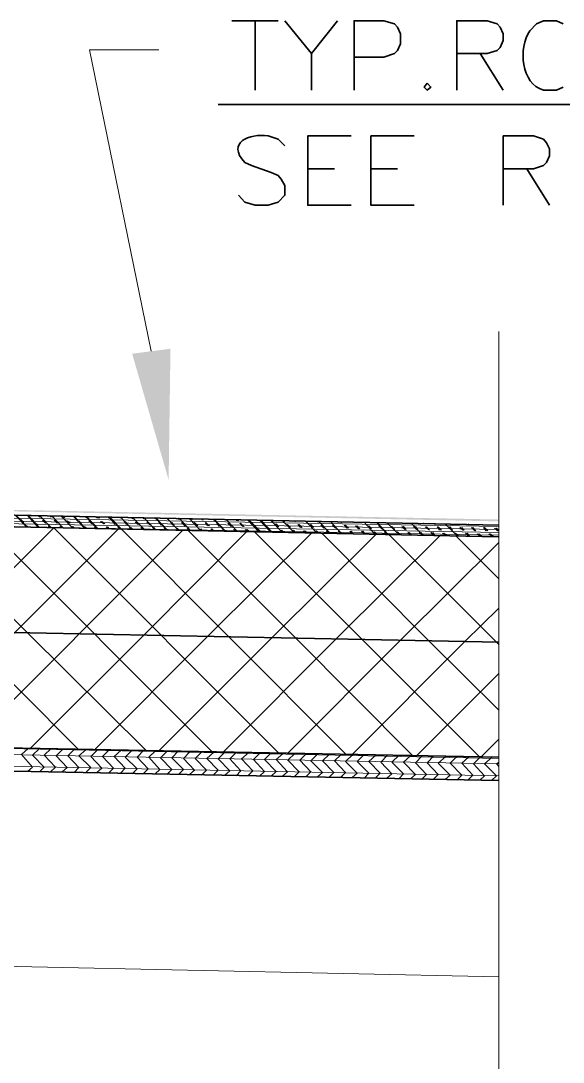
# Model space of a CAD drawing. Header units: inches. Extents: x 5 to 516, y -193 to 129.
# Drawn here: x 173.37 to 176.29, y -47.6 to -41.99 of the extents above; entities that cross this region are included whole.
import ezdxf

# ---------------------------------------------------------------- set-up
doc = ezdxf.new("R2010")
doc.units = ezdxf.units.IN
doc.header["$MEASUREMENT"] = 0
doc.linetypes.add('PDF_IMPORT', pattern=[1, 0.8, -0.2])
doc.layers.add('PDF3_Geometry', color=7, linetype='Continuous')
doc.layers.add('PDF3_Solid Fills', color=7, linetype='Continuous')

msp = doc.modelspace()

# ---------------------------------------------------------------- hatches: boundary and pattern name
at = {"layer": 'PDF3_Solid Fills', "transparency": 33554559}
msp.add_hatch(color=256, dxfattribs=at).paths.add_polyline_path([(175.944017, -44.6893171), (175.944017, -44.6793177), (171.2476514, -44.5859942), (171.2476514, -44.5926566)])

# ---------------------------------------------------------------- linework, layer by layer
at = {"layer": 'PDF3_Geometry', "lineweight": 35}
for points in [[(174.5041137, -41.9928279), (174.7540977, -41.9928279)], [(174.6307739, -41.9928279), (174.6307739, -42.3661373)], [(174.7907571, -41.9928279), (174.9340812, -42.1694833), (174.9340812, -42.3661373)], [(175.0740777, -41.9928279), (174.9340867, -42.1694833)], [(175.1640649, -42.3661357), (175.1640649, -41.9928263), (175.3240546, -41.9928263), (175.3807176, -42.0094919), (175.3973832, -42.0261575), (175.4140488, -42.0628218), (175.4140488, -42.1161517), (175.3973832, -42.152816), (175.3807176, -42.1694816), (175.3240546, -42.1894804), (175.1640649, -42.1894804)], [(175.7173605, -42.3661357), (175.7173605, -41.9928263), (175.8806834, -41.9928263), (175.9340133, -42.0094919), (175.9506789, -42.0261575), (175.9673445, -42.0628218), (175.9673445, -42.0994861), (175.9506789, -42.1361504), (175.9340133, -42.152816), (175.8806834, -42.1694816), (175.7173605, -42.1694816)], [(176.2906653, -42.0094935), (176.2540009, -41.9928279), (176.1840054, -41.9928279), (176.1473411, -42.0094935), (176.1106768, -42.0461578)], [(175.8440207, -42.1694795), (175.9673461, -42.3661335)], [(176.1840054, -42.3661373), (176.2540009, -42.3661373), (176.2906653, -42.3494717)], [(174.4307813, -42.4427977), (179.2504724, -42.4427977)], [(174.7907571, -42.6661178), (174.7540928, -42.6294535), (174.7007629, -42.6127879)], [(175.1473993, -42.9860978), (174.9140809, -42.9860978), (174.9140809, -42.6127884), (175.1473993, -42.6127884)], [(175.487384, -42.9860978), (175.2540656, -42.9860978), (175.2540656, -42.6127884), (175.487384, -42.6127884)], [(175.9673445, -42.9860978), (175.9673445, -42.6127884), (176.1306674, -42.6127884), (176.1839973, -42.629454), (176.2006629, -42.6494528), (176.2173285, -42.682784), (176.2173285, -42.7194483), (176.2006629, -42.7561126), (176.1839973, -42.7727782), (176.1306674, -42.7894438), (175.9673445, -42.7894438)], [(174.5741043, -42.756112), (174.6107686, -42.7727776), (174.7174285, -42.809442), (174.7540928, -42.8261076), (174.7707584, -42.8461063), (174.7907571, -42.8794375), (174.7907571, -42.9327674), (174.7540928, -42.9694317), (174.7007629, -42.9860973), (174.6307673, -42.9860973), (174.5741043, -42.9694317), (174.5407731, -42.9327674)], [(174.9140809, -42.7894416), (175.057405, -42.7894416)], [(175.2540656, -42.7894416), (175.3973897, -42.7894416)], [(176.0940047, -42.7894416), (176.2173301, -42.9860957)], [(175.944017, -44.709315), (171.2476514, -44.6126545)], [(175.9406806, -44.7726451), (171.247648, -44.6759846)], [(175.944017, -45.3392795), (171.2476514, -45.2459521)], [(175.944017, -45.9592349), (170.9976674, -45.8659075), (170.9943345, -45.9892329), (175.944017, -46.0858934)]]:
    msp.add_lwpolyline(points, dxfattribs=at)
at = {"layer": 'PDF3_Geometry', "lineweight": 15}
for points in [[(174.0708054, -43.7727092), (173.7374935, -42.14948), (174.1108029, -42.14948)], [(175.944017, -43.6660537), (175.944017, -49.0590414)], [(171.6509573, -44.625987), (173.4041782, -44.6559851)], [(175.944017, -44.7159877), (174.1541317, -44.6859897), (171.650959, -44.6426591)], [(175.944017, -44.7326493), (174.1574649, -44.7026512), (171.650959, -44.6593206)], [(175.944017, -44.7493176), (174.1574649, -44.7159864), (171.650959, -44.6726558)], [(173.677493, -45.9159095), (173.0442002, -45.2826167), (172.4642374, -44.6993208)], [(173.3841768, -44.6959831), (173.3675112, -44.6793175)], [(173.4708412, -44.6659896), (173.4608418, -44.6593234)], [(173.4741775, -44.6659896), (173.4675113, -44.6593234)], [(173.5008414, -44.6993194), (173.4841758, -44.6826538)], [(173.5041778, -44.6993194), (173.4875122, -44.6826538)], [(173.5308417, -44.6659896), (173.5241754, -44.6593234)], [(173.5375008, -44.6659896), (173.5275015, -44.6593234)], [(173.5641647, -44.6993194), (173.5474991, -44.6826538)], [(173.5675011, -44.6993194), (173.5508355, -44.6826538)], [(173.5975013, -44.6693192), (173.5908351, -44.662653)], [(173.6041605, -44.6693192), (173.5941612, -44.662653)], [(173.630838, -44.6993194), (173.6141724, -44.685987)], [(173.6341608, -44.6993194), (173.6174952, -44.685987)], [(173.664161, -44.6693192), (173.6574948, -44.662653)], [(173.6941613, -44.7026558), (173.6808288, -44.6859902)], [(173.7208251, -44.6693192), (173.7141589, -44.662653)], [(173.7508254, -44.7026558), (173.7341598, -44.6859902)], [(173.7808256, -44.6726556), (173.7741594, -44.6659893)], [(173.7874848, -44.6726556), (173.7808186, -44.6659893)], [(173.7908212, -44.6726556), (173.784155, -44.6659893)], [(173.8141487, -44.7026558), (173.7974831, -44.6893233)], [(173.8174851, -44.7026558), (173.8008195, -44.6893233)], [(173.8208214, -44.7026558), (173.8041558, -44.6893233)], [(173.8441489, -44.6726556), (173.8374827, -44.6659893)], [(173.8741492, -44.7059854), (173.8608167, -44.6893198)], [(173.9074858, -44.6726556), (173.9008196, -44.6659893)], [(173.914145, -44.6726556), (173.9074788, -44.6693224)], [(173.9374725, -44.7059854), (173.92414, -44.6893198)], [(173.9441452, -44.7059854), (173.9308128, -44.6893198)], [(173.9708091, -44.6759852), (173.9641429, -44.6693189)], [(173.9741455, -44.6759852), (173.9674792, -44.6693189)], [(174.0008094, -44.7059854), (173.9841438, -44.6926529)], [(174.0041457, -44.7059854), (173.9874801, -44.6926529)], [(174.0308096, -44.6759852), (174.0274765, -44.6693189)], [(174.0408052, -44.6759852), (174.0341389, -44.6693189)], [(174.0641327, -44.709315), (174.0474671, -44.6926494)], [(174.0708054, -44.709315), (174.0541398, -44.6926494)], [(174.0941329, -44.6759852), (174.0874667, -44.672652)], [(174.1241332, -44.709315), (174.1108007, -44.6926494)], [(174.1574698, -44.6793215), (174.1541367, -44.6726553), (174.1508035, -44.6726553)], [(174.164129, -44.6793215), (174.1607958, -44.6726553)], [(174.1874565, -44.709315), (174.174124, -44.6926494)], [(174.1941292, -44.709315), (174.1807967, -44.6959825)], [(174.2207931, -44.6793215), (174.2141268, -44.6726553)], [(174.2241295, -44.6793215), (174.2174632, -44.6726553)], [(174.2507933, -44.7126514), (174.2341277, -44.6959858)], [(174.2541297, -44.7126514), (174.2374641, -44.6959858)], [(174.2874528, -44.6793215), (174.2807865, -44.6759884)], [(174.2907891, -44.6793215), (174.2841229, -44.6759884)], [(174.317453, -44.7126514), (174.3007874, -44.6959858)], [(174.3207894, -44.7126514), (174.3041238, -44.6959858)], [(174.3441169, -44.6826511), (174.3407838, -44.6759849)], [(174.3474533, -44.6826511), (174.3441201, -44.6759849)], [(174.3507896, -44.6826511), (174.3474565, -44.6759849)], [(174.3741171, -44.7126514), (174.3607847, -44.6959858)], [(174.3807899, -44.7126514), (174.3641243, -44.6959858)], [(174.3841127, -44.7126514), (174.3674471, -44.6993189)], [(174.4074538, -44.6826511), (174.4007875, -44.679318)], [(174.4374404, -44.7159877), (174.424108, -44.6993222)], [(174.4707771, -44.6826511), (174.4641108, -44.679318)], [(174.4741134, -44.6826511), (174.4674472, -44.679318)], [(174.5007773, -44.7159877), (174.4841117, -44.6993222)], [(174.5041137, -44.7159877), (174.4874481, -44.6993222)], [(174.5307776, -44.6859875), (174.5274444, -44.6793213)], [(174.5374367, -44.6859875), (174.5307705, -44.6793213)], [(174.5407731, -44.6859875), (174.5341069, -44.6793213)], [(174.5641006, -44.7159877), (174.547435, -44.6993222)], [(174.567437, -44.7159877), (174.5507714, -44.6993222)], [(174.5707734, -44.7159877), (174.5541078, -44.7026553)], [(174.7240974, -44.6893171), (174.7207643, -44.6826509)], [(174.7274338, -44.6893171), (174.7241007, -44.6826509)], [(174.7540977, -44.7193173), (174.7374321, -44.7026517)], [(174.7574205, -44.7193173), (174.744088, -44.7026517)], [(174.7874207, -44.6893171), (174.7807545, -44.685984)], [(174.7907571, -44.6893171), (174.787424, -44.685984)], [(174.817421, -44.7226469), (174.8007554, -44.7059813)], [(174.8207573, -44.7226469), (174.8040917, -44.7059813)], [(174.8440848, -44.6893171), (174.8407517, -44.685984)], [(174.8474212, -44.6893171), (174.8440881, -44.685984)], [(174.8507576, -44.6893171), (174.8474245, -44.685984)], [(174.8740851, -44.7226469), (174.8607526, -44.7059813)], [(174.8807578, -44.7226469), (174.8640922, -44.7059813)], [(174.8840806, -44.7226469), (174.867415, -44.7059813)], [(174.9107445, -44.6926535), (174.9074114, -44.6893203)], [(174.9140809, -44.6926535), (174.9107478, -44.6893203)], [(174.9407448, -44.7226469), (174.9274123, -44.7059813)], [(174.9440811, -44.7226469), (174.9307487, -44.7059813)], [(174.970745, -44.6926535), (174.9674119, -44.6893203)], [(174.9740814, -44.6926535), (174.9707483, -44.6893203)], [(175.0307455, -44.6926535), (175.0274124, -44.6893203)], [(175.0374047, -44.6926535), (175.0340716, -44.6893203)], [(175.0940688, -44.6959831), (175.0907357, -44.6926499)], [(175.0974052, -44.6959831), (175.0940721, -44.6926499)], [(175.1007416, -44.6959831), (175.1007416, -44.6926499)], [(175.1574057, -44.6959831), (175.1540726, -44.6926499)], [(175.1607285, -44.6959831), (175.1573954, -44.6926499)], [(175.1640649, -44.6959831), (175.1607317, -44.6926499)], [(175.2240654, -44.6959831), (175.2207322, -44.6959831)], [(175.2274017, -44.6959831), (175.2240686, -44.6959831)], [(175.2807295, -44.6993194), (175.2807295, -44.6959863)], [(175.3473892, -44.6993194), (175.3473892, -44.6959863)], [(175.3507255, -44.6993194), (175.3507255, -44.6959863)], [(175.4073896, -44.6993194), (175.4040565, -44.6993194)], [(175.4107125, -44.6993194), (175.4073793, -44.6993194)], [(175.4140488, -44.6993194), (175.4140488, -44.6959863)], [(175.4707129, -44.7026558), (175.4673798, -44.6993227)], [(175.4773857, -44.7026558), (175.4740526, -44.6993227)], [(175.5307134, -44.7026558), (175.5307134, -44.6993227)], [(175.5373726, -44.7026558), (175.5340395, -44.6993227)], [(175.540709, -44.7026558), (175.5373759, -44.6993227)], [(175.5940367, -44.7026558), (175.5940367, -44.6993227)], [(175.5973731, -44.7026558), (175.5973731, -44.6993227)], [(175.6007095, -44.7026558), (175.6007095, -44.6993227)], [(175.6606964, -44.7059854), (175.6606964, -44.7026523)], [(175.6640328, -44.7059854), (175.6640328, -44.7026523)], [(175.7206969, -44.7059854), (175.7173638, -44.7059854)], [(175.7240333, -44.7059854), (175.7207002, -44.7059854)], [(175.7273697, -44.7059854), (175.7273697, -44.7026523)], [(175.7806974, -44.7059854), (175.7806974, -44.7026523)], [(175.7873566, -44.7059854), (175.7840235, -44.7059854)], [(175.790693, -44.7059854), (175.7873599, -44.7059854)], [(175.8440207, -44.709315), (175.8440207, -44.7059819)], [(175.8473571, -44.709315), (175.8473571, -44.7059819)], [(175.8506935, -44.709315), (175.8506935, -44.7059819)], [(175.9073576, -44.709315), (175.9073576, -44.7059819)], [(175.9106804, -44.709315), (175.9106804, -44.7059819)], [(175.9140168, -44.709315), (175.9140168, -44.7059819)], [(172.3775817, -45.8925752), (173.5475067, -44.7226502)], [(172.7242256, -45.8992411), (173.8941506, -44.7293162)], [(174.0408052, -45.9225754), (173.4041793, -45.2892827), (172.8242165, -44.7093199)], [(173.0708695, -45.9059071), (174.2407945, -44.7359822)], [(174.400781, -45.932571), (173.1841923, -44.7159823)], [(173.4075179, -44.7193173), (173.3975185, -44.7126511)], [(173.4041815, -44.7193173), (174.1607996, -44.7326498), (175.9440187, -44.7626479)], [(173.4175134, -45.9125731), (174.0308074, -45.3026122), (174.5874384, -44.7426481)], [(173.5241689, -44.7226469), (173.5141696, -44.7126476)], [(173.5275053, -44.7226469), (173.520839, -44.7126476)], [(174.7607568, -45.939237), (173.5441682, -44.7226483)], [(173.5875058, -44.7226469), (173.5775064, -44.7159807)], [(173.5908286, -44.7226469), (173.5808292, -44.7159807)], [(173.6541655, -44.7259833), (173.6441661, -44.715984)], [(173.6575018, -44.7259833), (173.6475025, -44.715984)], [(173.7208251, -44.7259833), (173.7108258, -44.715984)], [(173.7741529, -44.7259833), (173.7641535, -44.7193171)], [(173.7641573, -45.9192391), (174.3741182, -45.3092782), (174.9340823, -44.7526472)], [(173.8374898, -44.7293197), (173.8274904, -44.7193203)], [(173.8408126, -44.7293197), (173.8308132, -44.7193203)], [(173.8441489, -44.7293197), (173.8374827, -44.7193203)], [(173.9008131, -44.7293197), (173.8908137, -44.7193203)], [(175.1207327, -45.9459029), (174.4874399, -45.3092771), (173.9074771, -44.7293143)], [(173.9608136, -44.7326493), (173.9541473, -44.7226499)], [(173.9708091, -44.7326493), (173.9608098, -44.7226499)], [(174.0241369, -44.7326493), (174.0141375, -44.7226499)], [(174.0274732, -44.7326493), (174.020807, -44.7226499)], [(174.0874737, -44.7326493), (174.0774744, -44.7226499)], [(174.0941329, -44.7326493), (174.0874667, -44.7226499)], [(174.1108012, -45.925905), (174.7207621, -45.3159441), (175.2807262, -44.7593131)], [(174.150797, -44.7359857), (174.1407977, -44.7259863)], [(174.2141339, -44.7359857), (174.2041345, -44.7259863)], [(174.2207931, -44.7359857), (174.2107937, -44.7259863)], [(174.2774572, -44.7393152), (174.2641247, -44.7259828)], [(175.4807085, -45.9525757), (174.8474158, -45.3159498), (174.267453, -44.735987)], [(174.2807936, -44.7393152), (174.2707942, -44.7259828)], [(174.3407805, -44.7393152), (174.3307812, -44.7293159)], [(174.3474533, -44.7393152), (174.3374539, -44.7293159)], [(174.400781, -44.7393152), (174.3907816, -44.7293159)], [(174.4041174, -44.7393152), (174.394118, -44.7293159)], [(174.4074538, -44.7393152), (174.3974544, -44.7293159)], [(174.4641179, -44.7426516), (174.4541185, -44.7293191)], [(174.5274412, -44.7426516), (174.5141087, -44.7326523)], [(174.5307776, -44.7426516), (174.5207782, -44.7326523)], [(174.5907645, -44.7426516), (174.577432, -44.7326523)], [(174.5941009, -44.7426516), (174.5807684, -44.7326523)], [(174.5974372, -44.7426516), (174.5874379, -44.7326523)], [(175.8406843, -45.9592349), (174.6274288, -44.7459793)], [(174.7807615, -44.7493176), (174.7707622, -44.7359851)], [(174.7840843, -44.7493176), (174.774085, -44.7359851)], [(174.8440848, -44.7493176), (174.8307524, -44.7359851)], [(174.8474212, -44.7493176), (174.8374218, -44.7359851)], [(174.9040853, -44.7493176), (174.8907528, -44.7393182)], [(174.9074217, -44.7493176), (174.8940892, -44.7393182)], [(174.9107445, -44.7493176), (174.897412, -44.7393182)], [(174.970745, -44.7526472), (174.9574125, -44.7393147)], [(174.9740814, -44.7526472), (174.9607489, -44.7393147)], [(175.0007453, -44.7259833), (174.9840797, -44.7093177)], [(175.0040816, -44.7259833), (174.987416, -44.7093177)], [(175.944017, -45.7059213), (175.5673745, -45.3326119), (174.9907448, -44.7526491)], [(175.0274091, -44.7526472), (175.0140766, -44.7393147)], [(175.0307455, -44.7526472), (175.0207461, -44.7393147)], [(175.0640686, -44.7259833), (175.047403, -44.7093177)], [(175.0674049, -44.7259833), (175.0507393, -44.7093177)], [(175.0907324, -44.7526472), (175.0774, -44.7426478)], [(175.0940688, -44.7526472), (175.0807363, -44.7426478)], [(175.1240691, -44.7259833), (175.1107366, -44.7093177)], [(175.1307418, -44.7259833), (175.1140762, -44.7093177)], [(175.1340646, -44.7259833), (175.117399, -44.7093177)], [(175.1540693, -44.7559836), (175.1407368, -44.7426511)], [(175.1574057, -44.7559836), (175.1440732, -44.7426511)], [(175.1607285, -44.7559836), (175.147396, -44.7426511)], [(175.1873924, -44.7293197), (175.1707268, -44.7126541)], [(175.1907287, -44.7293197), (175.1773963, -44.7126541)], [(175.1940651, -44.7293197), (175.1807326, -44.7126541)], [(175.2173926, -44.7559836), (175.2040601, -44.7426511)], [(175.220729, -44.7559836), (175.2073965, -44.7426511)], [(175.2240654, -44.7559836), (175.2107329, -44.7426511)], [(175.2540656, -44.7293197), (175.2374, -44.7126541)], [(175.2573884, -44.7293197), (175.2440559, -44.7126541)], [(175.2840523, -44.7593131), (175.2707198, -44.7459807)], [(175.2873887, -44.7593131), (175.2740562, -44.7459807)], [(175.3140525, -44.7293197), (175.2973869, -44.7126541)], [(175.3407164, -44.7593131), (175.3273839, -44.7459807)], [(175.944017, -45.3526114), (175.3507217, -44.7593161)], [(175.3807258, -44.7326493), (175.3640602, -44.7159837)], [(175.3840486, -44.7326493), (175.367383, -44.7159837)], [(175.4073896, -44.7593131), (175.3940572, -44.7459807)], [(175.4107125, -44.7593131), (175.39738, -44.7459807)], [(175.4373763, -44.7326493), (175.4207107, -44.7159837)], [(175.4407127, -44.7326493), (175.4273802, -44.7159837)], [(175.4440491, -44.7326493), (175.4307166, -44.7159837)], [(175.4673766, -44.7626495), (175.4540441, -44.749317)], [(175.4707129, -44.7626495), (175.4573805, -44.749317)], [(175.4740493, -44.7626495), (175.4607168, -44.749317)], [(175.5007132, -44.7326493), (175.4840476, -44.7159837)], [(175.5073724, -44.7326493), (175.4940399, -44.7159837)], [(175.5307134, -44.7626495), (175.5140478, -44.749317)], [(175.5373726, -44.7626495), (175.5240402, -44.749317)], [(175.5640365, -44.7326493), (175.5473709, -44.7193168)], [(175.5673729, -44.7326493), (175.5507073, -44.7193168)], [(175.5707093, -44.7359857), (175.5540437, -44.7193201)], [(175.5907004, -44.7659791), (175.5773679, -44.7493135)], [(175.5973731, -44.7659791), (175.5807075, -44.7493135)], [(175.6007095, -44.7659791), (175.587377, -44.7493135)], [(175.624037, -44.7359857), (175.6107045, -44.7193201)], [(175.6307097, -44.7359857), (175.6140441, -44.7193201)], [(175.6340326, -44.7359857), (175.617367, -44.7193201)], [(175.6540372, -44.7659791), (175.6407048, -44.7526466)], [(175.6573736, -44.7659791), (175.6440411, -44.7526466)], [(175.6640328, -44.7659791), (175.6473672, -44.7526466)], [(175.6906967, -44.7359857), (175.6773642, -44.7193201)], [(175.6940331, -44.7359857), (175.6807006, -44.7193201)], [(175.7206969, -44.7659791), (175.7073644, -44.7526466)], [(175.7240333, -44.7659791), (175.7107008, -44.7526466)], [(175.7506972, -44.7359857), (175.7340316, -44.7226532)], [(175.7540335, -44.7359857), (175.7373679, -44.7226532)], [(175.7573564, -44.7359857), (175.7440239, -44.7226532)], [(175.7806974, -44.7693155), (175.7640318, -44.7526499)], [(175.7840202, -44.7693155), (175.7706877, -44.7526499)], [(175.7873566, -44.7693155), (175.7740241, -44.7526499)], [(175.8140205, -44.7393152), (175.7973549, -44.7226496)], [(175.8173568, -44.7393152), (175.8006913, -44.7226496)], [(175.8206932, -44.7393152), (175.8040276, -44.7226496)], [(175.8440207, -44.7693155), (175.8273551, -44.755983)], [(175.8473571, -44.7693155), (175.8306915, -44.755983)], [(175.8506935, -44.7693155), (175.837361, -44.755983)], [(175.874021, -44.7393152), (175.8606885, -44.7226496)], [(175.8806937, -44.7393152), (175.8640281, -44.7226496)], [(175.8840165, -44.7393152), (175.8673509, -44.7226496)], [(175.9040212, -44.7693155), (175.8906887, -44.755983)], [(175.9106804, -44.7693155), (175.8940148, -44.755983)], [(175.9140168, -44.7693155), (175.8973512, -44.755983)], [(175.9373443, -44.7393152), (175.9206787, -44.7259828)], [(175.9406806, -44.7393152), (175.9273482, -44.7259828)], [(175.944017, -44.7393152), (175.9306845, -44.7259828)], [(174.4574451, -45.932571), (175.067406, -45.3226101), (175.6273701, -44.7659791)], [(174.804089, -45.939237), (175.4140499, -45.3292761), (175.9440159, -44.8026432)], [(175.944017, -44.9993016), (175.7106986, -44.7659832)], [(175.1540693, -45.9459029), (175.7606971, -45.335942), (175.9440187, -45.1559536)], [(175.5007132, -45.9525757), (175.9440181, -45.5092708)], [(175.944017, -45.9659076), (170.9976674, -45.865914)], [(175.8473571, -45.9592349), (175.9440176, -45.8625744)], [(175.944017, -45.9959011), (170.9976674, -45.9025737), (171.0543307, -45.965903)], [(173.4075179, -45.9125731), (173.3708535, -45.9459043)], [(173.4675048, -45.9125731), (173.4308405, -45.9492374)], [(173.5308417, -45.9125731), (173.4941773, -45.9492374)], [(173.594165, -45.9159095), (173.5575007, -45.9525738)], [(173.6575018, -45.9159095), (173.6208375, -45.9525738)], [(173.7174888, -45.9192391), (173.6808245, -45.9525703)], [(173.7808256, -45.9192391), (173.7441613, -45.9559034)], [(173.8441489, -45.9192391), (173.8074846, -45.9559034)], [(173.9074858, -45.9225754), (173.8708215, -45.9559066)], [(173.9674727, -45.9225754), (173.9308084, -45.9592397)], [(174.0308096, -45.9225754), (173.9941453, -45.9592397)], [(174.0941329, -45.925905), (174.0574686, -45.9592362)], [(174.1574698, -45.925905), (174.1208055, -45.9625693)], [(174.2174567, -45.925905), (174.1807924, -45.9625693)], [(174.2807936, -45.9292414), (174.2441293, -45.9659057)], [(174.3441169, -45.9292414), (174.3074526, -45.9659057)], [(174.4074538, -45.932571), (174.3707894, -45.9659022)], [(174.4674407, -45.932571), (174.4307764, -45.9692353)], [(174.5307776, -45.932571), (174.4941132, -45.9692353)], [(174.5941009, -45.9359074), (174.5574365, -45.9692386)], [(174.6574377, -45.9359074), (174.6207734, -45.9725717)], [(174.7174247, -45.9359074), (174.6807603, -45.9725717)], [(174.7807615, -45.939237), (174.7440972, -45.9725682)], [(174.8440848, -45.939237), (174.8074205, -45.9759013)], [(174.9074217, -45.939237), (174.8707574, -45.9759013)], [(174.9674086, -45.9425733), (174.9307443, -45.9792376)], [(175.0307455, -45.9425733), (174.9940812, -45.9792376)], [(175.944017, -46.0592312), (170.9943345, -45.9625707)], [(173.4041804, -46.0359012), (173.4308454, -46.0125694), (173.3708492, -45.945907)], [(173.4675037, -46.0392343), (173.4941687, -46.0125694), (173.4308394, -45.9492401)], [(173.5275042, -46.0392343), (173.5541692, -46.0125694), (173.494173, -45.9492401)], [(173.5908275, -46.0392308), (173.6174925, -46.015899), (173.5574963, -45.9525697)], [(173.6541644, -46.0425639), (173.6808293, -46.015899), (173.6208332, -45.9525697)], [(173.7174877, -46.0425639), (173.7441526, -46.015899), (173.6808234, -45.9525697)], [(173.7774882, -46.0425672), (173.8041531, -46.0192354), (173.744157, -45.9559061)], [(173.8408115, -46.0459003), (173.8674764, -46.0192354), (173.8074803, -45.9559061)], [(173.9041483, -46.0459003), (173.9308133, -46.0192354), (173.8708172, -45.9559061)], [(173.9674717, -46.0492299), (173.9941366, -46.0225649), (173.9308073, -45.9592357)], [(174.0274721, -46.0492299), (174.0541371, -46.0225649), (173.994141, -45.9592357)], [(174.0907955, -46.0492332), (174.1174604, -46.0259013), (174.0574643, -45.9592389)], [(174.1541323, -46.0525663), (174.1807973, -46.0259013), (174.1208011, -45.9625721)], [(174.2174556, -46.0525663), (174.2441206, -46.0259013), (174.1807913, -45.9625721)], [(174.2774561, -46.0525628), (174.3041211, -46.0292309), (174.2441249, -45.9659016)], [(174.3407794, -46.0558959), (174.3674444, -46.0292309), (174.3074482, -45.9659016)], [(174.4041163, -46.0558959), (174.4307813, -46.0292309), (174.3707851, -45.9659016)], [(174.4674396, -46.0558991), (174.4941046, -46.0325673), (174.4307753, -45.969238)], [(174.5274401, -46.0592322), (174.5541051, -46.0325673), (174.4941089, -45.969238)], [(174.5907634, -46.0592322), (174.6174284, -46.0325673), (174.5574322, -45.969238)], [(174.6541003, -46.0625686), (174.6807652, -46.0359037), (174.6207691, -45.9725744)], [(174.7174236, -46.0625686), (174.7440885, -46.0359037), (174.6807593, -45.9725744)], [(174.7774241, -46.0625651), (174.804089, -46.0392333), (174.7440929, -45.9725709)], [(174.8407474, -46.0658982), (174.8674123, -46.0392333), (174.8074162, -45.975904)], [(174.9040842, -46.0658982), (174.9307492, -46.0392333), (174.870753, -45.975904)], [(174.9674075, -46.0658947), (174.9940725, -46.0425629), (174.9307432, -45.9792336)], [(175.027408, -46.0692278), (175.054073, -46.0425629), (174.9940768, -45.9792336)], [(175.0907313, -46.0692278), (175.1173963, -46.0425629), (175.0574001, -45.9792336)], [(175.0940688, -45.9459029), (175.0574045, -45.9792341)], [(175.1540682, -46.0692311), (175.1807332, -46.0458992), (175.1174039, -45.98257)], [(175.1574057, -45.9459029), (175.1174082, -45.9825672)], [(175.2173915, -46.0725642), (175.2440565, -46.0458992), (175.1807272, -45.98257)], [(175.2173926, -45.9459029), (175.1807283, -45.9825672)], [(175.277392, -46.0725642), (175.304057, -46.0458992), (175.2440608, -45.98257)], [(175.2807295, -45.9492393), (175.2440652, -45.9825705)], [(175.3407153, -46.0725674), (175.3673803, -46.0492356), (175.3073841, -45.9859063)], [(175.3440528, -45.9492393), (175.3073885, -45.9859036)], [(175.4040522, -46.0759006), (175.4307171, -46.0492356), (175.3673879, -45.9859063)], [(175.4073896, -45.9492393), (175.3673922, -45.9859036)], [(175.4673755, -46.075897), (175.4940404, -46.0525652), (175.4307112, -45.9859028)], [(175.4673766, -45.9525757), (175.4307123, -45.9859069)], [(175.527376, -46.0792302), (175.5540409, -46.0525652), (175.4940448, -45.9892359)], [(175.5307134, -45.9525757), (175.4940491, -45.98924)], [(175.5906993, -46.0792302), (175.6173642, -46.0525652), (175.5573681, -45.9892359)], [(175.5940367, -45.9525757), (175.5573724, -45.98924)], [(175.6540362, -46.0792266), (175.6807011, -46.0558948), (175.6173718, -45.9925655)], [(175.6573736, -45.9559053), (175.6173762, -45.9925696)], [(175.7173595, -46.0825597), (175.7440244, -46.0558948), (175.6806951, -45.9925655)], [(175.7173605, -45.9559053), (175.6806962, -45.9925696)], [(175.77736, -46.0825597), (175.8040249, -46.0558948), (175.7440288, -45.9925655)], [(175.7806974, -45.9592349), (175.7440331, -45.9925661)], [(175.8406833, -46.082563), (175.8673482, -46.0592312), (175.8073521, -45.9959019)], [(175.8440207, -45.9592349), (175.8073564, -45.9958992)], [(175.9040201, -46.0858961), (175.9306851, -46.0592312), (175.8673558, -45.9959019)], [(175.9073576, -45.9592349), (175.8673602, -45.9958992)], [(175.944017, -45.9859055), (175.9306845, -45.9959049)], [(175.944017, -46.009233), (175.9306845, -45.9959005)], [(175.944017, -47.142495), (171.7476193, -47.0525008)]]:
    msp.add_lwpolyline(points, dxfattribs=at)
at = {"layer": 'PDF3_Geometry', "lineweight": 35}
msp.add_lwpolyline([(175.5573773, -42.3294695), (175.5407117, -42.3494682), (175.5573773, -42.3661338), (175.577376, -42.3494682)], close=True, dxfattribs=at)
at = {"layer": 'PDF3_Geometry', "linetype": 'PDF_IMPORT', "lineweight": 15, "ltscale": 0.005336}
for points in [[(173.3975087, -44.7193173), (173.3375148, -44.655987)], [(173.5308417, -44.7226469), (173.4708477, -44.6593234)], [(173.7108296, -44.7259833), (173.6508356, -44.662653)], [(173.714166, -44.7259833), (173.6541584, -44.662653)], [(173.7808256, -44.7259833), (173.7208317, -44.662653)], [(173.9674727, -44.7326493), (173.9041424, -44.6659893)], [(174.2841164, -44.7393152), (174.2207996, -44.6726553)], [(174.4674407, -44.7426516), (174.4074434, -44.679318)], [(174.4707771, -44.7426516), (174.4107798, -44.679318)], [(174.5341004, -44.7426516), (174.4741167, -44.679318)], [(174.650765, -44.7459812), (174.5907677, -44.6826544)], [(174.7141018, -44.7459812), (174.6541046, -44.6826544)], [(174.7174247, -44.7459812), (174.6574274, -44.6826544)], [(174.720761, -44.7459812), (174.6607638, -44.6826544)], [(175.0340683, -44.7526472), (174.9740846, -44.6893203)]]:
    msp.add_lwpolyline(points, dxfattribs=at)
at = {"layer": 'PDF3_Geometry', "linetype": 'PDF_IMPORT', "lineweight": 15, "ltscale": 0.005893}
for points in [[(173.4008451, -44.7193173), (173.3408511, -44.655987)], [(173.594165, -44.7226469), (173.534171, -44.6593234)], [(173.7774893, -44.7259833), (173.7174953, -44.662653)], [(173.9041494, -44.7293197), (173.8408191, -44.6659893)], [(173.9074858, -44.7293197), (173.8474783, -44.6659893)], [(174.0907965, -44.7326493), (174.0308026, -44.6693189)], [(174.1541334, -44.7359857), (174.0941362, -44.672652)], [(174.1574698, -44.7359857), (174.0974725, -44.672652)], [(174.3374577, -44.7393152), (174.2774605, -44.6759884)], [(174.6541014, -44.7459812), (174.5941041, -44.6826544)], [(174.6607605, -44.7459812), (174.5974405, -44.6826544)], [(174.7774252, -44.7493176), (174.7140948, -44.6826509)], [(174.8407485, -44.7493176), (174.7774284, -44.685984)], [(174.9640858, -44.7526472), (174.9040886, -44.6893203)], [(175.0974052, -44.7559836), (175.0374079, -44.6893203)], [(175.2773931, -44.7593131), (175.2173959, -44.6926499)], [(175.3440528, -44.7593131), (175.2840555, -44.6959863)], [(175.3473892, -44.7593131), (175.2873919, -44.6959863)], [(175.5340363, -44.7626495), (175.4707162, -44.6993227)], [(175.7173605, -44.7659791), (175.6540405, -44.7026523)]]:
    msp.add_lwpolyline(points, dxfattribs=at)
at = {"layer": 'PDF3_Geometry', "linetype": 'PDF_IMPORT', "lineweight": 15, "ltscale": 0.004714}
for points in [[(173.4608456, -44.7226469), (173.4008516, -44.6559902)], [(173.464182, -44.7226469), (173.4041744, -44.6559902)], [(173.4675048, -44.7226469), (173.4075108, -44.6559902)], [(173.6474927, -44.7259833), (173.5874987, -44.662653)], [(174.0341324, -44.7326493), (173.9708156, -44.6693189)], [(174.2174567, -44.7359857), (174.1541264, -44.6726553)], [(175.4040533, -44.7593131), (175.3407197, -44.6959863)]]:
    msp.add_lwpolyline(points, dxfattribs=at)
at = {"layer": 'PDF3_Geometry', "lineweight": 35}
for points in [[(176.1106768, -42.0461578), (176.0474031, -42.1385408), (176.0651797, -42.3339172), (176.1840054, -42.3661373)], [(174.7007629, -42.6127879), (174.5991583, -42.5979555), (174.4748329, -42.6463413), (174.5741043, -42.756112)]]:
    msp.add_open_spline(points, degree=3, dxfattribs=at)
at = {"layer": 'PDF3_Solid Fills', "lineweight": 15, "transparency": 33554559}
msp.add_solid([(174.164129, -44.4660038), (173.9674749, -43.7860474), (174.1741283, -43.7593824)], dxfattribs=at)

doc.saveas('drawing.dxf')
